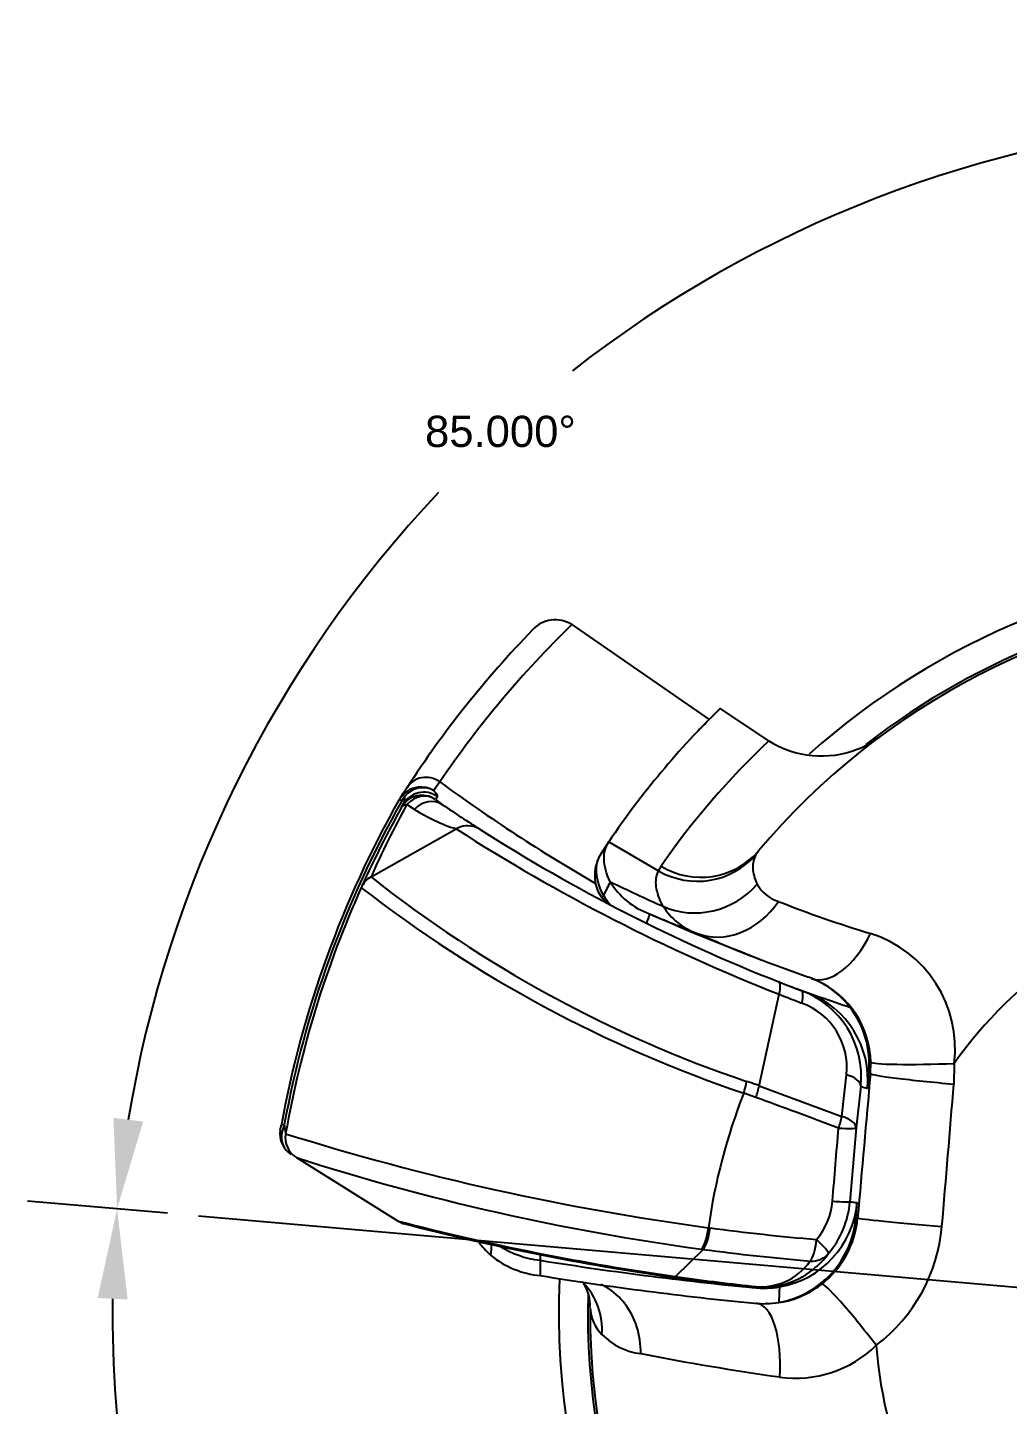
# Model space of a CAD drawing. Header units: inches. Extents: x 0 to 44, y 0 to 27.6.
# Drawn here: x 37.42 to 39.382, y 4.71 to 7.466 of the extents above; entities that cross this region are included whole.
import ezdxf
from ezdxf.lldxf.tags import DXFTag

# ---------------------------------------------------------------- set-up
doc = ezdxf.new("R2010")
doc.units = ezdxf.units.IN
doc.header["$LTSCALE"] = 0.5
doc.header["$MEASUREMENT"] = 0
doc.header["$PDMODE"] = 35
doc.layers.get('Defpoints').update_dxf_attribs({"color": 1})
for name, color, linetype in [('CLine', 5, 'CENTER2'), ('Default', 7, 'Continuous'), ('Dimensions', 4, 'Continuous'), ('ODG-42374R1', 7, 'Continuous')]:
    doc.layers.add(name, color=color, linetype=linetype)
doc.styles.get("Standard").update_dxf_attribs({"font": 'arial.ttf'})
tags = doc.linetypes.add('CENTER2', pattern=[1.125, 0.75, -0.125, 0.125, -0.125]).pattern_tags.tags
tags[10:11] = [DXFTag(74, 4), DXFTag(75, 0), DXFTag(340, '0'), DXFTag(46, 0.0), DXFTag(50, 0.0), DXFTag(44, 0.0), DXFTag(45, 0.0)]
tags[8:9] = [DXFTag(74, 4), DXFTag(75, 0), DXFTag(340, '0'), DXFTag(46, 0.0), DXFTag(50, 0.0), DXFTag(44, 0.0), DXFTag(45, 0.0)]
tags[6:7] = [DXFTag(74, 4), DXFTag(75, 0), DXFTag(340, '0'), DXFTag(46, 0.0), DXFTag(50, 0.0), DXFTag(44, 0.0), DXFTag(45, 0.0)]
tags[4:5] = [DXFTag(74, 4), DXFTag(75, 0), DXFTag(340, '0'), DXFTag(46, 0.0), DXFTag(50, 0.0), DXFTag(44, 0.0), DXFTag(45, 0.0)]
doc.dimstyles.get("Standard").update_dxf_attribs({"dimtxt": 0.0625, "dimasz": 0.18, "dimexe": 0.18, "dimexo": 0.0625, "dimgap": 0.09, "dimtad": 0, "dimtih": 1, "dimtoh": 1, "dimdec": 4, "dimzin": 0, "dimdsep": 46, "dimtxsty": 'Standard', "dimcen": 0.09, "dimadec": 3, "dimazin": 0, "dimtfac": 1, "dimtdec": 4, "dimtofl": 0, "dimtmove": 0, "dimatfit": 3, "dimfxl": 1, "dimtolj": 1, "dimtzin": 0, "dimarcsym": 0})

# ---------------------------------------------------------------- blocks, each defined once
blk = doc.blocks.new('SE')
at = {"layer": 'ODG-42374R1', "color": 7, "linetype": 'Continuous'}
for p, q in [((6.2097, 7.1911), (6.4848, 7.0012)), ((6.6043, 6.9588), (6.5071, 7.0233)), ((5.9456, 6.8765), (5.9337, 6.8588)), ((5.8644, 6.8413), (5.872, 6.8513)), ((5.8696, 6.8384), (5.8644, 6.8413)), ((5.8753, 6.8471), (5.8696, 6.8384)), ((5.9401, 6.8473), (5.9366, 6.8414)), ((5.9366, 6.8414), (5.9508, 6.8307)), ((5.8692, 6.8257), (5.8729, 6.8323)), ((5.8949, 6.8214), (5.8798, 6.8314)), ((5.808, 6.6863), (5.9782, 6.7823)), ((6.2839, 6.7562), (6.2798, 6.7501)), ((6.2841, 6.7566), (6.3834, 6.6982)), ((6.5835, 6.738), (6.5782, 6.7305)), ((6.286, 6.6313), (6.2706, 6.6445)), ((6.585, 6.2681), (6.625, 6.4512)), ((6.8076, 6.2925), (6.8083, 6.3152)), ((6.9754, 6.3128), (6.9746, 6.2715)), ((6.7505, 6.2066), (6.7598, 6.2901)), ((6.8016, 6.2624), (6.8045, 6.2943)), ((6.585, 6.2681), (6.7505, 6.2066)), ((6.7883, 6.2674), (6.7791, 6.1839)), ((6.5782, 6.2449), (6.5539, 6.2534)), ((5.6263, 6.179), (5.6284, 6.1907)), ((5.6284, 6.1907), (5.6342, 6.1896)), ((5.6342, 6.1896), (5.6301, 6.1766)), ((6.7791, 6.1839), (6.7665, 6.0359)), ((5.6584, 6.1243), (5.8621, 5.9973)), ((6.7781, 6.003), (6.7809, 6.0343)), ((6.4833, 5.9839), (6.4866, 5.9835)), ((6.4726, 5.9406), (6.4173, 5.8863)), ((6.4726, 5.9406), (6.4691, 5.941))]:
    blk.add_line(p, q, dxfattribs=at)
for centre, radius, start, end in [((7.6838, 5.813), 1.5, 92.365, 131.7597), ((7.6838, 5.813), 1.4421, 93.6184, 127.863), ((7.6838, 5.813), 1.4375, 94.5762, 139.9452), ((6.1767, 7.1393), 0.0614, 57.521, 137.8441), ((7.6226, 5.7357), 2.0765, 135.9088, 147.087), ((7.6213, 5.7383), 2.0256, 134.1755, 145.8145), ((7.6838, 5.813), 1.6881, 134.1923, 146.0128), ((7.6838, 5.813), 1.6881, 135.2572, 136.7418), ((7.6838, 5.813), 1.5742, 133.2924, 145.3586), ((6.7098, 7.1263), 0.198, 237.8214, 291.1076), ((6.7122, 7.1196), 0.1908, 291.1627, 306.7653), ((4.8538, 7.525), 1.2199, 326.1202, 327.3077), ((5.9077, 6.8155), 0.0505, 58.9598, 134.8844), ((5.9113, 6.8189), 0.0458, 60.7472, 141.8594), ((7.9522, 9.6136), 3.3939, 233.7556, 240.0369), ((7.6838, 5.813), 2.0899, 150.5255, 169.5875), ((7.6838, 5.813), 2.084, 150.5255, 169.5875), ((5.8475, 6.8441), 0.028, 335.0015, 6.1859), ((7.6838, 5.813), 2.0781, 150.835, 155.7077), ((7.3583, 6.0091), 1.6918, 150.9164, 156.4046), ((6.0914, 7.132), 0.3676, 237.6767, 252.0614), ((7.9088, 9.7318), 3.5, 235.9841, 237.4659), ((6.0013, 6.7415), 0.0469, 70.1688, 119.4393), ((7.9861, 9.9066), 3.7138, 237.2716, 248.4993), ((6.0013, 6.7415), 0.0469, 57.4659, 70.1688), ((7.9088, 9.7318), 3.5, 237.4659, 248.466), ((7.6838, 5.813), 1.6881, 146.0128, 147.0182), ((7.6838, 5.813), 1.6881, 146.0246, 146.0901), ((6.3391, 6.6888), 0.0834, 149.9635, 190.6659), ((7.6838, 5.813), 1.6881, 146.7288, 147.0742), ((7.6838, 5.813), 1.6881, 147.0182, 147.0742), ((6.4612, 6.8326), 0.1552, 239.9214, 318.8819), ((6.4683, 6.8377), 0.1524, 238.4989, 319.1277), ((6.4318, 6.678), 0.0525, 145.3857, 157.3401), ((5.831, 6.6454), 0.0469, 119.4393, 155.8057), ((7.3635, 8.6479), 2.5036, 231.5854, 251.2712), ((6.3129, 6.6817), 0.0563, 188.5627, 221.423), ((8.3496, 5.6124), 2.321, 152.7153, 153.4538), ((6.4152, 6.7539), 0.15, 211.1026, 250.5008), ((8.0411, 10.3236), 4.0472, 244.3127, 245.9662), ((6.6453, 6.7075), 0.0738, 209.3161, 252.6504), ((7.6838, 5.813), 2.0781, 155.8057, 170.0459), ((7.6838, 5.813), 2.0781, 155.8052, 155.8057), ((7.3876, 8.7239), 2.6074, 232.1654, 251.354), ((8.3509, 5.6118), 2.3225, 153.4537, 153.5995), ((6.3568, 6.6938), 0.0944, 207.7875, 221.4345), ((7.6838, 5.813), 0.867, 103.7211, 144.7953), ((6.5039, 6.6975), 0.1315, 212.2724, 250.2583), ((7.4781, 8.802), 2.3276, 248.4524, 253.2679), ((9.5878, 5.6609), 3.3602, 163.5487, 163.8894), ((7.9186, 10.2621), 3.9665, 246.9425, 248.416), ((8.1563, 10.648), 4.4151, 246.0659, 250.5169), ((8.017, 10.1749), 3.9236, 246.6115, 248.6547), ((6.735, 6.342), 0.2422, 353.0619, 72.4584), ((6.6229, 6.315), 0.1811, 37.5273, 70.3902), ((6.6253, 6.3114), 0.183, 65.5, 68.0855), ((6.6253, 6.3114), 0.183, 1.1988, 65.5), ((7.9088, 9.7318), 3.5, 248.466, 249.2551), ((7.9269, 9.7505), 3.5469, 248.466, 249.2551), ((8.4053, 11.3133), 5.1553, 250.0683, 251.4662), ((7.9088, 9.7318), 3.5, 249.2551, 249.4983), ((6.6049, 6.2859), 0.1844, 354.2473, 69.6402), ((6.6169, 6.28), 0.1856, 354.5474, 69.14), ((6.6232, 6.3046), 0.1373, 353.9486, 69.8399), ((6.6181, 6.3114), 0.1872, 354.7725, 37.5196), ((241.7387, -14.6911), 235.8663, 174.895991, 174.966549), ((6.9016, 6.454), 0.1869, 238.7011, 239.799), ((6.403, 5.7863), 0.515, 69.3035, 72.2904), ((8.0954, 9.7155), 3.6875, 249.2402, 249.4611), ((-91.8878, 14.3981), 99.1958, 355.135566, 355.300799), ((7.6838, 5.813), 1.2127, 158.7044, 171.8945), ((5.6729, 6.171), 0.0473, 170.2382, 238.1075), ((5.6686, 6.1652), 0.0402, 163.5586, 238.9275), ((-39.1864, 9.8911), 46.0795, 355.20245, 355.38497), ((5.6832, 6.1641), 0.0469, 170.0459, 238.0564), ((7.1624, 11.0337), 5.0952, 252.5793, 262.34), ((7.0982, 10.6089), 4.71, 252.1998, 262.3246), ((6.5963, 6.0487), 0.1359, 319.4361, 355.1412), ((6.594, 6.0503), 0.1875, 279.6724, 355.0938), ((6.5812, 6.0519), 0.186, 319.8863, 355.0502), ((7.3059, 10.8181), 4.8125, 263.5645, 263.7362), ((7.13, 10.8983), 5.0624, 255.496, 261.9068), ((5.8869, 6.037), 0.0469, 238.0564, 255.5925), ((7.1193, 10.8344), 5, 255.5925, 261.8749), ((7.1272, 10.8841), 4.9423, 262.5518, 265.0353), ((6.5915, 6.019), 0.1873, 279.9804, 355.108), ((6.5945, 6.0196), 0.1881, 307.9149, 354.9835), ((6.8199, 4.6813), 1.3224, 91.6425, 91.8078), ((6.6162, 6.0161), 0.3359, 307.2052, 354.926), ((8.3153, 5.7425), 2.2757, 174.759, 175.3003), ((6.1633, 6.0702), 0.1828, 230.5994, 264.7116), ((6.1701, 6.1165), 0.1992, 237.915, 263.13), ((9.4578, 5.9206), 3.3116, 179.837, 180.0308), ((7.109, 10.8121), 4.913, 262.5569, 265.0759), ((6.588, 6.032), 0.1683, 308.2116, 323.6044), ((7.2202, 12.6027), 6.7696, 260.87164, 264.68056), ((9.462, 5.9206), 3.3157, 180.0309, 180.5603), ((6.588, 6.032), 0.1683, 262.5031, 308.2116), ((6.5879, 5.9871), 0.1214, 261.7614, 324.9362), ((7.2132, 12.4592), 6.657, 260.77909, 264.50168), ((7.6838, 5.813), 1.5, 177.3599, 226.8076), ((6.1342, 5.7794), 0.1363, 43.4426, 44.4365), ((6.1342, 5.7794), 0.1363, 356.1637, 43.4426), ((6.1607, 5.8278), 0.0856, 357.4216, 30.8498), ((7.1193, 10.8344), 5, 261.8749, 263.6465), ((7.1227, 10.8312), 4.9949, 261.8808, 263.6525), ((6.5971, 6.0149), 0.1829, 302.6717, 308.1851), ((7.6838, 5.813), 1.4421, 178.4616, 222.9271), ((7.1193, 10.8344), 5, 263.6465, 263.7556), ((6.5954, 6.0453), 0.1823, 263.7385, 279.53), ((6.5971, 6.0149), 0.1829, 278.5285, 302.6717), ((7.6838, 5.813), 1.4375, 179.5762, 234.9452), ((6.3301, 5.829), 0.0839, 183.6719, 224.4561), ((6.593, 6.0138), 0.1819, 264.4159, 279.8076), ((6.3636, 5.8615), 0.1306, 224.3376, 263.0562), ((6.6583, 5.9125), 0.2297, 261.885, 314.4798), ((7.6838, 5.813), 0.867, 184.2565, 225.8867), ((7.3732, 10.9801), 5.3474, 258.9452, 261.9667)]:
    blk.add_arc(centre, radius, start, end, dxfattribs=at)
for centre, major_axis, ratio, start_param, end_param in [((5.9199, 6.8404), (0.0393, -0.0255), 0.944219, 1.529975, 3.192622), ((5.9101, 6.8028), (0.0409, -0.0228), 0.998541, 1.478649, 3.141593), ((5.8776, 6.8458), (-0.00555, 0.0055), 0.091859, 0.031818, 1.240858), ((5.9137, 6.8093), (0.0408, -0.023), 0.987528, 1.478239, 3.141593), ((5.9101, 6.8028), (0.0304, 0.0357), 0.887879, 0.117153, 1.525039), ((5.9246, 6.7918), (0.0262, 0.0389), 0.890605, 0, 1.40104), ((5.9101, 6.8028), (0.0409, -0.0228), 0.428467, 2.607975, 3.141593), ((6.4655, 6.7612), (0.138, 0.0733), 0.924728, 3.763238, 5.105338), ((6.5185, 6.7184), (-0.0623, -0.1433), 0.841312, 0.027263, 1.359022), ((6.7425, 6.6298), (0.0529, 0.147), 0.528572, 3.13992, 4.510574), ((6.6069, 6.4325), (0.0172, 0.0436), 0.247422, 5.250537, 6.283185), ((6.6524, 6.4149), (0.0166, 0.0438), 0.255094, 5.247076, 6.283185), ((6.9643, 6.3206), (0.1562, 0.0051), 0.052648, 3.182506, 4.781999), ((6.7417, 6.2715), (0.0466, -0.0052), 0.46654, 0.049335, 1.224397), ((6.9631, 6.2789), (0.1556, -0.0139), 0.040741, 3.185262, 4.789577), ((6.5426, 6.2578), (0.0141, 0.0447), 0.258291, 4.695289, 5.233525), ((6.5669, 6.2494), (0.0163, 0.0439), 0.258784, 4.707961, 5.245359), ((6.7324, 6.1879), (0.0163, 0.0439), 0.258771, 4.707204, 5.245365), ((6.7324, 6.1879), (0.0466, -0.0052), 0.46654, 0.049335, 1.224397), ((5.634, 6.1776), (0.0077, -0.00134), 0.240281, 3.124287, 4.227771), ((6.7324, 6.1879), (0.0467, -0.0039), 0.076788, 4.962898, 6.239423), ((6.7199, 6.04), (0.0467, -0.004), 0.038878, 4.97135, 6.239519), ((6.4713, 5.9857), (-0.0062, -0.0465), 0.258809, 0.318524, 1.568476), ((6.4746, 5.9852), (-0.0061, -0.0465), 0.258803, 0.317863, 1.5678), ((6.9375, 5.9895), (0.1556, -0.0137), 0.012597, 3.185229, 4.798744), ((6.6875, 5.9621), (-0.0041, -0.0467), 0.258363, 0.306827, 1.554906), ((6.6875, 5.9621), (0.0358, -0.0302), 0.139248, 0.036788, 1.348659), ((6.6875, 5.9621), (0.0388, -0.0263), 0.938657, 5.274549, 6.177373), ((6.4193, 5.931), (0.0066, 0.0464), 0.292022, 3.141593, 3.462732), ((6.8057, 5.7476), (0.0958, -0.1234), 0.072715, 1.522601, 3.115304), ((6.5712, 5.9117), (0.0052, 0.0466), 0.294148, 3.141593, 3.454766), ((6.5631, 5.6775), (-0.0161, -0.1554), 0.396528, 1.660723, 3.146569)]:
    blk.add_ellipse(centre, major_axis=major_axis, ratio=ratio, start_param=start_param, end_param=end_param, dxfattribs=at)
blk.add_rational_spline([(6.5071, 7.0233), (6.4996, 7.016), (6.4922, 7.0087), (6.4848, 7.0012)], [0.998683635052, 0.998637798637, 0.998620710405, 0.998632370358], degree=3, dxfattribs=at)
for points, knots in [([(5.9337, 6.8588), (5.9362, 6.8559), (5.938, 6.8535), (5.9402, 6.8495), (5.9406, 6.8481), (5.9401, 6.8473)], [0, 0, 0, 0, 0.5, 0.5, 1, 1, 1, 1]), ([(6.2868, 6.6764), (6.2788, 6.6927), (6.2746, 6.7078), (6.2739, 6.7347), (6.2773, 6.7466), (6.2841, 6.7566)], [0, 0, 0, 0, 0.5, 0.5, 1, 1, 1, 1]), ([(6.2732, 6.6497), (6.2647, 6.6662), (6.2601, 6.6817), (6.2584, 6.7093), (6.2613, 6.7215), (6.2678, 6.7319)], [0, 0, 0, 0, 0.5, 0.5, 1, 1, 1, 1]), ([(6.5782, 6.7305), (6.5737, 6.7227), (6.5716, 6.7137), (6.5724, 6.6938), (6.5754, 6.683), (6.5809, 6.6714)], [0, 0, 0, 0, 0.5, 0.5, 1, 1, 1, 1]), ([(6.3928, 6.6273), (6.3851, 6.6415), (6.3803, 6.6546), (6.3773, 6.6784), (6.3789, 6.6891), (6.3834, 6.6982)], [0, 0, 0, 0, 0.5, 0.5, 1, 1, 1, 1]), ([(6.7437, 6.1835), (6.7154, 6.194), (6.6871, 6.2045), (6.6588, 6.215), (6.632, 6.225), (6.6051, 6.235), (6.5782, 6.2449)], [0, 0, 0, 0, 0.512995, 0.512995, 0.512995, 1, 1, 1, 1]), ([(5.6342, 6.1896), (5.6347, 6.1863), (5.6352, 6.183), (5.636, 6.1782), (5.6363, 6.1766), (5.6366, 6.1745), (5.6367, 6.1738), (5.6369, 6.1726), (5.637, 6.1722), (5.637, 6.1722)], [0, 0, 0, 0, 0.5, 0.5, 0.75, 0.75, 0.875, 0.875, 1, 1, 1, 1]), ([(6.3478, 5.7319), (6.3479, 5.7503), (6.3452, 5.7687), (6.3344, 5.8026), (6.3264, 5.8183), (6.3061, 5.845), (6.2938, 5.8561), (6.2763, 5.8664), (6.2723, 5.8685), (6.2681, 5.8703)], [0, 0, 0, 0, 0.25, 0.25, 0.5, 0.5, 0.75, 0.75, 0.8216762, 0.8216762, 0.8216762, 0.8216762]), ([(6.6255, 5.8655), (6.6254, 5.8634), (6.6253, 5.8613), (6.6248, 5.851), (6.6244, 5.8428), (6.624, 5.8346)], [0, 0, 0, 0, 0.202931, 0.202931, 1, 1, 1, 1]), ([(6.5994, 5.832), (6.5995, 5.832), (6.6001, 5.832), (6.5996, 5.832), (6.5985, 5.832), (6.5978, 5.832), (6.5988, 5.832), (6.599, 5.832)], [0, 0, 0, 0, 0.016257, 0.148632, 0.277499, 0.878459, 1, 1, 1, 1])]:
    blk.add_open_spline(points, degree=3, knots=knots, dxfattribs=at)
blk.add_open_spline([(6.0235, 5.9559), (6.0297, 5.947), (6.0376, 5.938), (6.0472, 5.9289)], degree=3, dxfattribs=at)
blk = doc.blocks.new('*D122')
at = {"layer": 'Defpoints', "color": 0, "transparency": 16777216}
for p in [(39.9836, 7.1219), (38.8477, 6.9989), (37.7625, 5.0866), (39.9836, 4.8923), (39.9836, 4.8923)]:
    blk.add_point(p, dxfattribs=at)
at = {"layer": 'Dimensions', "color": 0, "lineweight": -2, "transparency": 16777216}
for p, q in [((39.9836, 7.1844), (39.9836, 7.4657)), ((37.7002, 5.0921), (37.42, 5.1166))]:
    blk.add_line(p, q, dxfattribs=at)
for start, end in [(94.3101, 127.9811), (136.6589, 170.6899)]:
    blk.add_arc((39.9836, 4.8923), 2.3934, start, end, dxfattribs=at)
at = {"layer": 'Dimensions', "color": 0, "transparency": 16777216}
for points in [[(39.8026, 7.3089), (39.8049, 7.2489), (39.9836, 7.2857)], [(37.6515, 5.2758), (37.592, 5.2832), (37.5993, 5.1009)]]:
    blk.add_solid(points, dxfattribs=at)
at = {"layer": 'Dimensions', "color": 0, "transparency": 16777216, "insert": (38.3667, 6.6569), "char_height": 0.0625, "attachment_point": 5}
blk.add_mtext('\\A1;85.000°', dxfattribs=at)
blk = doc.blocks.new('*D123')
at = {"layer": 'Defpoints', "color": 0, "transparency": 16777216}
for p in [(37.7625, 5.0866), (39.9836, 4.8923), (39.9836, 4.8923), (37.8448, 3.8181), (39.9836, 2.6627)]:
    blk.add_point(p, dxfattribs=at)
at = {"layer": 'Dimensions', "color": 0, "lineweight": -2, "transparency": 16777216}
for p, q in [((37.7002, 5.0921), (37.42, 5.1166)), ((39.9836, 2.6002), (39.9836, 2.3189))]:
    blk.add_line(p, q, dxfattribs=at)
for start, end in [(179.3101, 218.6568), (226.596, 265.6899)]:
    blk.add_arc((39.9836, 4.8923), 2.3934, start, end, dxfattribs=at)
at = {"layer": 'Dimensions', "color": 0, "transparency": 16777216}
for points in [[(37.5604, 4.9226), (37.6204, 4.9196), (37.5993, 5.1009)], [(39.8049, 2.5357), (39.8026, 2.4757), (39.9836, 2.4989)]]:
    blk.add_solid(points, dxfattribs=at)
at = {"layer": 'Dimensions', "color": 0, "transparency": 16777216, "insert": (38.219, 3.2753), "char_height": 0.0625, "attachment_point": 5}
blk.add_mtext('\\A1;95.000°', dxfattribs=at)

msp = doc.modelspace()

# ---------------------------------------------------------------- linework, layer by layer
at = {"layer": 'CLine'}
msp.add_line((39.9836, 4.89229), (37.7625, 5.08661), dxfattribs=at)

# ---------------------------------------------------------------- block references
at = {"layer": 'Default'}
msp.add_blockref('SE', (32.29977, -0.92067), dxfattribs=at)

# ---------------------------------------------------------------- dimensions: what is measured, and where the dimension line sits
at = {"layer": 'Dimensions'}
for base, line1, line2, picture, middle in [((38.8477, 6.99895), ((39.9836, 4.89229), (37.7625, 5.08661)), ((39.9836, 4.89229), (39.9836, 7.12187)), '*D122', (38.36666, 6.65688)), ((37.8448, 3.81815), ((39.9836, 4.89229), (39.9836, 2.66271)), ((39.9836, 4.89229), (37.7625, 5.08661)), '*D123', (38.21902, 3.27535))]:
    dim = msp.add_angular_dim_2l(base=base, line1=line1, line2=line2, dimstyle='Standard', dxfattribs=at)
    dim.commit()
    dim.dimension.update_dxf_attribs({"geometry": picture, "text_midpoint": middle})

doc.saveas('drawing.dxf')
